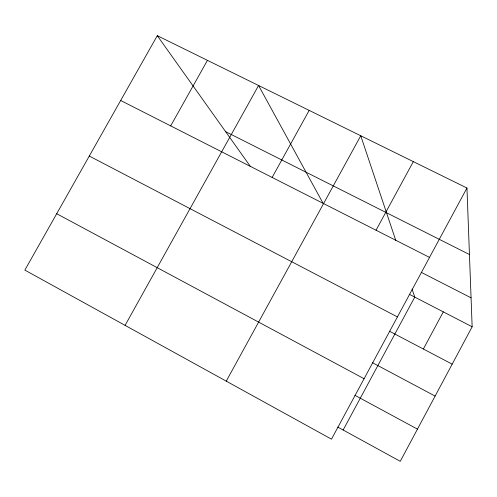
<?xml version="1.0" encoding="UTF-8"?>
<svg xmlns="http://www.w3.org/2000/svg" width="497" height="497" viewBox="0 0 497 497"><rect width="100%" height="100%" fill="white"/><g stroke="black" fill="none" stroke-linecap="round" stroke-linejoin="round"><path stroke-width="0.75" d="M466.956 188.009L331.487 439.162L24.85 270.107L157.288 35.672L466.956 188.009L472.15 326.771L400.259 461.328L337.786 427.066M423.369 349.012L443.305 311.861M343.141 430.004L414.759 297.113L412.069 289.08M376.036 230.223L413.33 161.631M226.259 381.149L360.747 135.762L395.792 240.442M272.139 177.441L309.171 110.39M125.089 325.367L258.577 85.496L323.056 203.248M170.682 125.896L207.442 60.342M225.626 131.674L469.448 254.52M120.672 100.487L429.526 257.403M421.251 272.344L471.069 297.827M409.248 294.267L472.15 326.771M89.286 156.052L397.426 316.918M389.486 331.207L452.177 364.152M372.495 362.711L435.117 396.084M56.701 213.722L364.09 378.714M354.914 395.301L417.468 429.128M157.288 35.672L250.5 166.625"/></g></svg>
